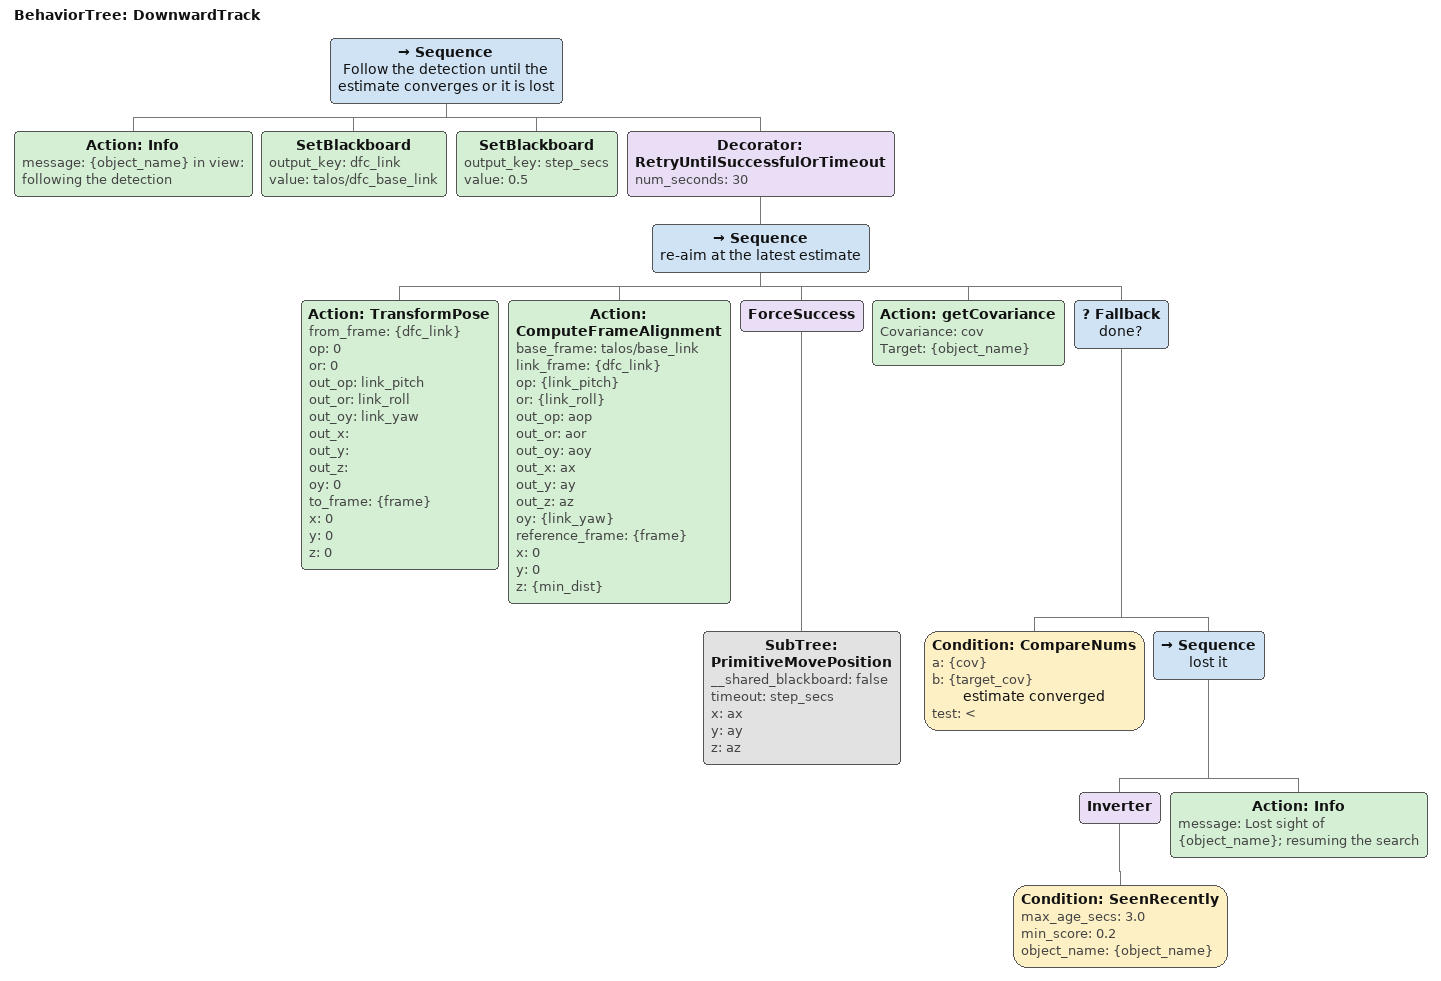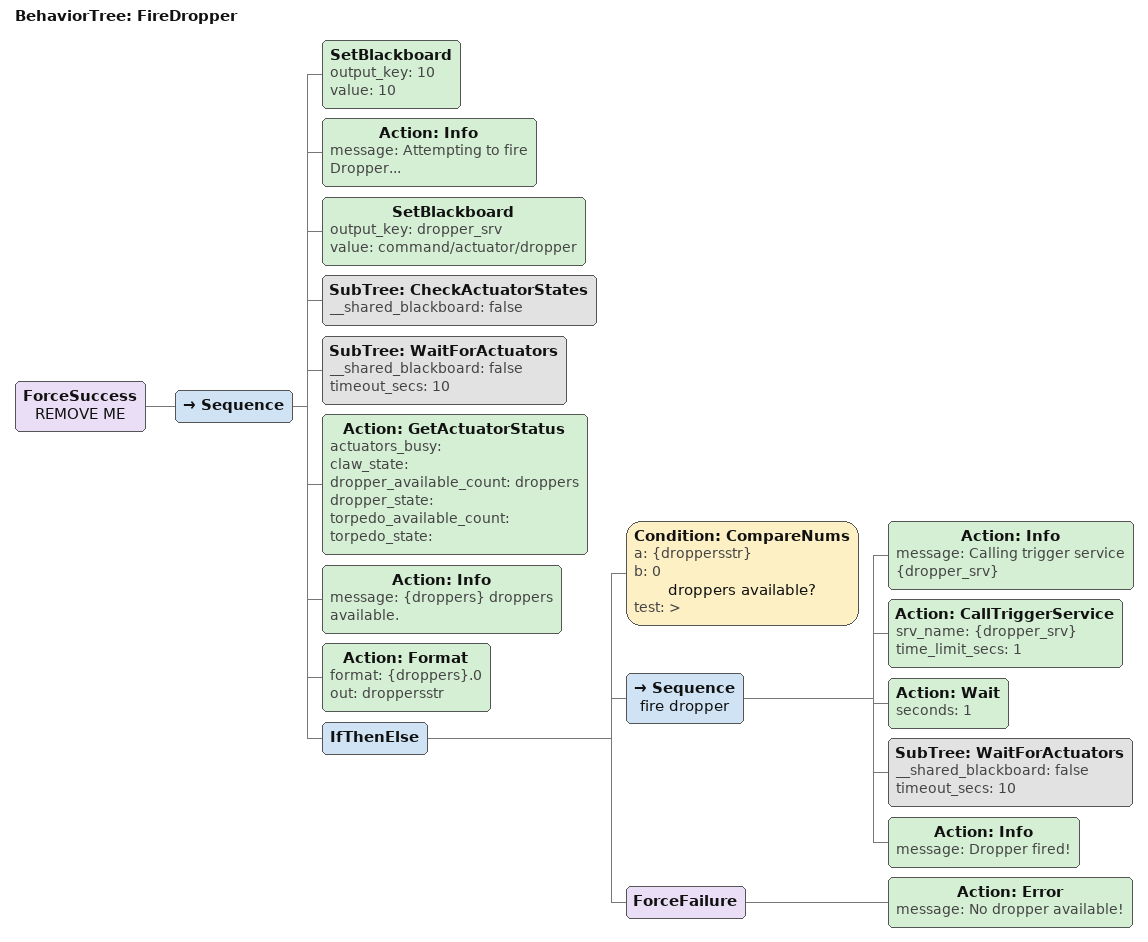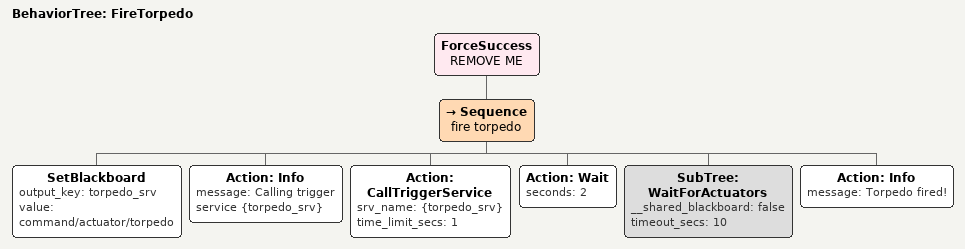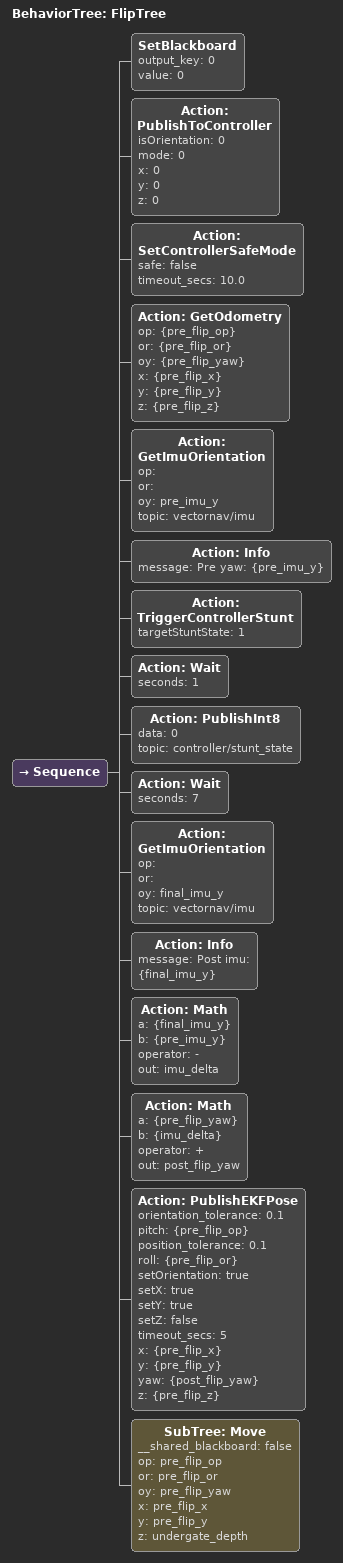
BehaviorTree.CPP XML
<BehaviorTree ID="DownwardTrack">
    <Sequence name="Follow the detection until the estimate converges or it is lost">
        <Action ID="Info" message="{object_name} in view: following the detection"/>
        <SetBlackboard output_key="dfc_link" value="talos/dfc_base_link"/>
        <SetBlackboard output_key="step_secs" value="0.5"/>
        <Decorator ID="RetryUntilSuccessfulOrTimeout" num_seconds="30">
            <Sequence name="re-aim at the latest estimate">
                <Action ID="TransformPose" from_frame="{dfc_link}" op="0" or="0" out_op="link_pitch" out_or="link_roll" out_oy="link_yaw" out_x="" out_y="" out_z="" oy="0" to_frame="{frame}" x="0" y="0" z="0"/>
                <Action ID="ComputeFrameAlignment" base_frame="talos/base_link" link_frame="{dfc_link}" op="{link_pitch}" or="{link_roll}" out_op="aop" out_or="aor" out_oy="aoy" out_x="ax" out_y="ay" out_z="az" oy="{link_yaw}" reference_frame="{frame}" x="0" y="0" z="{min_dist}"/>
                <ForceSuccess>
                    <SubTree ID="PrimitiveMovePosition" __shared_blackboard="false" timeout="step_secs" x="ax" y="ay" z="az"/>
                </ForceSuccess>
                <Action Covariance="cov" ID="getCovariance" Target="{object_name}"/>
                <Fallback name="done?">
                    <Condition ID="CompareNums" a="{cov}" b="{target_cov}" name="estimate converged" test="&lt;"/>
                    <Sequence name="lost it">
                        <Inverter>
                            <Condition ID="SeenRecently" max_age_secs="3.0" min_score="0.2" object_name="{object_name}"/>
                        </Inverter>
                        <Action ID="Info" message="Lost sight of {object_name}; resuming the search"/>
                    </Sequence>
                </Fallback>
            </Sequence>
        </Decorator>
    </Sequence>
</BehaviorTree>

<BehaviorTree ID="FireDropper">
    <ForceSuccess name="REMOVE ME">
        <Sequence>
            <SetBlackboard output_key="10" value="10"/>
            <Action ID="Info" message="Attempting to fire Dropper..."/>
            <SetBlackboard output_key="dropper_srv" value="command/actuator/dropper"/>
            <SubTree ID="CheckActuatorStates" __shared_blackboard="false"/>
            <SubTree ID="WaitForActuators" __shared_blackboard="false" timeout_secs="10"/>
            <Action ID="GetActuatorStatus" actuators_busy="" claw_state="" dropper_available_count="droppers" dropper_state="" torpedo_available_count="" torpedo_state=""/>
            <Action ID="Info" message="{droppers} droppers available."/>
            <Action ID="Format" format="{droppers}.0" out="droppersstr"/>
            <IfThenElse>
                <Condition ID="CompareNums" a="{droppersstr}" b="0" name="droppers available?" test=">"/>
                <Sequence name="fire dropper">
                    <Action ID="Info" message="Calling trigger service {dropper_srv}"/>
                    <Action ID="CallTriggerService" srv_name="{dropper_srv}" time_limit_secs="1"/>
                    <Action ID="Wait" seconds="1"/>
                    <SubTree ID="WaitForActuators" __shared_blackboard="false" timeout_secs="10"/>
                    <Action ID="Info" message="Dropper fired!"/>
                </Sequence>
                <ForceFailure>
                    <Action ID="Error" message="No dropper available!"/>
                </ForceFailure>
            </IfThenElse>
        </Sequence>
    </ForceSuccess>
</BehaviorTree>

<BehaviorTree ID="FireTorpedo">
    <ForceSuccess name="REMOVE ME">
        <Sequence name="fire torpedo">
            <SetBlackboard output_key="torpedo_srv" value="command/actuator/torpedo"/>
            <Action ID="Info" message="Calling trigger service {torpedo_srv}"/>
            <Action ID="CallTriggerService" srv_name="{torpedo_srv}" time_limit_secs="1"/>
            <Action ID="Wait" seconds="2"/>
            <SubTree ID="WaitForActuators" __shared_blackboard="false" timeout_secs="10"/>
            <Action ID="Info" message="Torpedo fired!"/>
        </Sequence>
    </ForceSuccess>
</BehaviorTree>

<BehaviorTree ID="FlipTree">
    <Sequence>
        <SetBlackboard output_key="0" value="0"/>
        <Action ID="PublishToController" isOrientation="0" mode="0" x="0" y="0" z="0"/>
        <Action ID="SetControllerSafeMode" safe="false" timeout_secs="10.0"/>
        <Action ID="GetOdometry" op="{pre_flip_op}" or="{pre_flip_or}" oy="{pre_flip_yaw}" x="{pre_flip_x}" y="{pre_flip_y}" z="{pre_flip_z}"/>
        <Action ID="GetImuOrientation" op="" or="" oy="pre_imu_y" topic="vectornav/imu"/>
        <Action ID="Info" message="Pre yaw: {pre_imu_y}"/>
        <Action ID="TriggerControllerStunt" targetStuntState="1"/>
        <Action ID="Wait" seconds="1"/>
        <Action ID="PublishInt8" data="0" topic="controller/stunt_state"/>
        <Action ID="Wait" seconds="7"/>
        <Action ID="GetImuOrientation" op="" or="" oy="final_imu_y" topic="vectornav/imu"/>
        <Action ID="Info" message="Post imu: {final_imu_y}"/>
        <Action ID="Math" a="{final_imu_y}" b="{pre_imu_y}" operator="-" out="imu_delta"/>
        <Action ID="Math" a="{pre_flip_yaw}" b="{imu_delta}" operator="+" out="post_flip_yaw"/>
        <Action ID="PublishEKFPose" orientation_tolerance="0.1" pitch="{pre_flip_op}" position_tolerance="0.1" roll="{pre_flip_or}" setOrientation="true" setX="true" setY="true" setZ="false" timeout_secs="5" x="{pre_flip_x}" y="{pre_flip_y}" yaw="{post_flip_yaw}" z="{pre_flip_z}"/>
        <SubTree ID="Move" __shared_blackboard="false" op="pre_flip_op" or="pre_flip_or" oy="pre_flip_yaw" x="pre_flip_x" y="pre_flip_y" z="undergate_depth"/>
    </Sequence>
</BehaviorTree>
